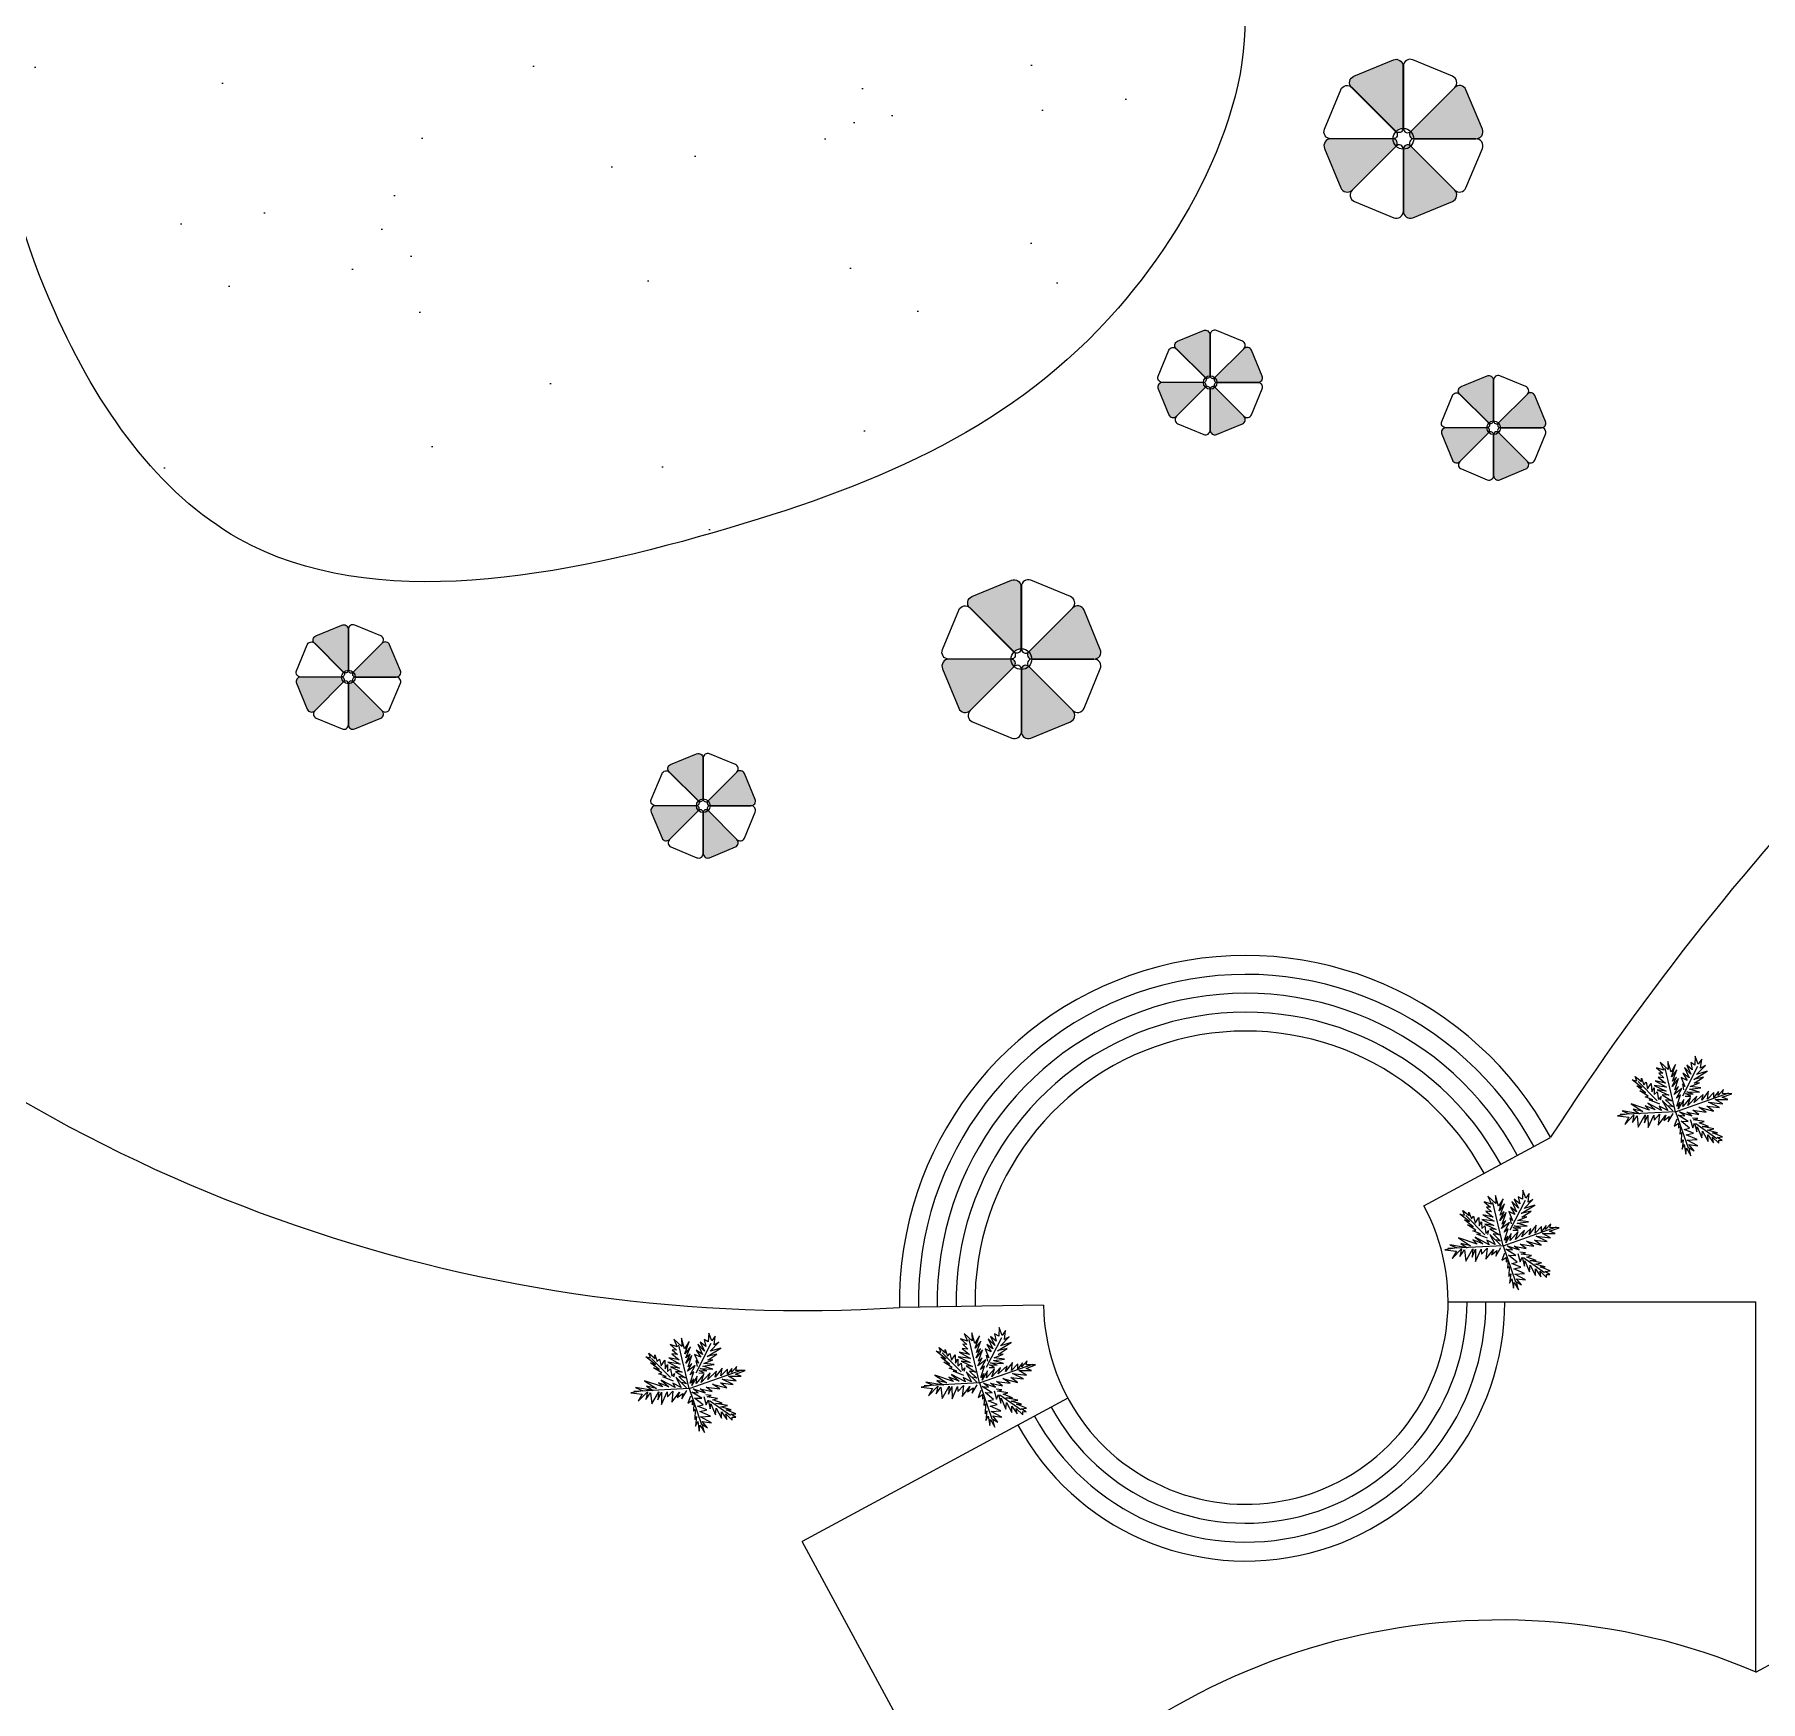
# Model space of a CAD drawing. Header units: millimetres. Extents: x 185 to 501, y 88 to 528.
# Drawn here: x 330.45 to 357.85, y 164.46 to 190.93 of the extents above; entities that cross this region are included whole.
import ezdxf

# ---------------------------------------------------------------- set-up
doc = ezdxf.new("R2010")
doc.units = ezdxf.units.MM
for name, color, linetype in [('arboles', 84, 'Continuous'), ('pavimento', 252, 'Continuous'), ('SITE_FURNISHINGS', 230, 'Continuous')]:
    doc.layers.add(name, color=color, linetype=linetype)
doc.layers.add('Paredes', color=141, linetype='Continuous', lineweight=9)

msp = doc.modelspace()

# ---------------------------------------------------------------- hatches: boundary and pattern name
for color, points in [(256, [(352.175, 190.424, 0.534511), (352.023, 190.526), (351.397, 190.266, 0.475071), (351.348, 190.103, -0.059116), (351.368, 190.087), (352.066, 189.389, -0.187719), (352.175, 189.437, 0.000562), (352.175, 189.437)]), (230, [(349.109, 186.161, 0.534511), (349.009, 186.228), (348.597, 186.057, 0.475071), (348.565, 185.949, -0.059116), (348.578, 185.939), (349.038, 185.48, -0.187719), (349.109, 185.511, 0.000562), (349.109, 185.511)]), (256, [(353.61, 185.441, 0.534511), (353.51, 185.508), (353.098, 185.337, 0.475071), (353.066, 185.23, -0.059116), (353.079, 185.22), (353.539, 184.76, -0.187719), (353.61, 184.792, 0.000562), (353.61, 184.792)]), (256, [(346.11, 182.162, 0.534511), (345.958, 182.264), (345.331, 182.004, 0.475071), (345.282, 181.841, -0.059116), (345.303, 181.825), (346.001, 181.127, -0.187719), (346.11, 181.175, 0.000562), (346.11, 181.175)]), (256, [(335.427, 181.485, 0.534511), (335.327, 181.552), (334.914, 181.381, 0.475071), (334.882, 181.274, -0.059116), (334.896, 181.263), (335.355, 180.804, -0.187719), (335.427, 180.835, 0.000562), (335.427, 180.836)]), (5, [(341.06, 179.441, 0.534511), (340.96, 179.508), (340.547, 179.337, 0.475071), (340.515, 179.23, -0.059116), (340.529, 179.219), (340.988, 178.76, -0.187719), (341.06, 178.792, 0.000562), (341.06, 178.792)])]:
    msp.add_hatch(color=color).paths.add_polyline_path(points)
h = msp.add_hatch(color=256)
edge = h.paths.add_edge_path()
edge.add_arc((352.347, 189.34), 0.0682, 135, 270)
edge.add_line((352.347, 189.272), (353.334, 189.272))
edge.add_arc((353.334, 189.382), 0.11, 270, 382.5)
edge.add_line((353.436, 189.424), (353.176, 190.051))
edge.add_arc((353.075, 190.009), 0.11, 22.5, 135)
edge.add_line((352.997, 190.087), (352.299, 189.389))
edge = h.paths.add_edge_path()
edge.add_arc((352.251, 189.108), 0.0682, 45, 180)
edge.add_line((352.182, 189.108), (352.182, 188.121))
edge.add_arc((352.292, 188.121), 0.11, 180, 292.5)
edge.add_line((352.334, 188.019), (352.961, 188.279))
edge.add_arc((352.919, 188.38), 0.11, 292.5, 405)
edge.add_line((352.997, 188.458), (352.299, 189.156))
edge = h.paths.add_edge_path()
edge.add_arc((351.29, 188.536), 0.11, 202.5, 315)
edge.add_line((351.368, 188.458), (352.066, 189.156))
edge.add_arc((352.018, 189.204), 0.0682, 315, 450)
edge.add_line((352.018, 189.272), (351.031, 189.272))
edge.add_arc((351.031, 189.162), 0.11, 90, 202.5)
edge.add_line((350.929, 189.12), (351.189, 188.494))
h = msp.add_hatch(color=230)
edge = h.paths.add_edge_path()
edge.add_arc((349.222, 185.448), 0.0448, 135, 270)
edge.add_line((349.222, 185.403), (349.872, 185.403))
edge.add_arc((349.872, 185.475), 0.0723, 270, 382.5)
edge.add_line((349.939, 185.503), (349.768, 185.915))
edge.add_arc((349.701, 185.888), 0.0723, 22.5, 135)
edge.add_line((349.65, 185.939), (349.191, 185.48))
edge = h.paths.add_edge_path()
edge.add_arc((349.159, 185.295), 0.0448, 45, 180)
edge.add_line((349.114, 185.295), (349.114, 184.645))
edge.add_arc((349.186, 184.645), 0.0723, 180, 292.5)
edge.add_line((349.214, 184.579), (349.626, 184.749))
edge.add_arc((349.599, 184.816), 0.0723, 292.5, 405)
edge.add_line((349.65, 184.867), (349.191, 185.327))
edge = h.paths.add_edge_path()
edge.add_arc((348.527, 184.918), 0.0723, 202.5, 315)
edge.add_line((348.578, 184.867), (349.038, 185.327))
edge.add_arc((349.006, 185.358), 0.0448, 315, 450)
edge.add_line((349.006, 185.403), (348.356, 185.403))
edge.add_arc((348.356, 185.331), 0.0723, 90, 202.5)
edge.add_line((348.29, 185.303), (348.46, 184.891))
h = msp.add_hatch(color=256)
edge = h.paths.add_edge_path()
edge.add_arc((353.723, 184.729), 0.0448, 135, 270)
edge.add_line((353.723, 184.684), (354.373, 184.684))
edge.add_arc((354.373, 184.756), 0.0723, 270, 382.5)
edge.add_line((354.44, 184.784), (354.269, 185.196))
edge.add_arc((354.202, 185.168), 0.0723, 22.5, 135)
edge.add_line((354.151, 185.22), (353.692, 184.76))
edge = h.paths.add_edge_path()
edge.add_arc((353.66, 184.576), 0.0448, 45, 180)
edge.add_line((353.615, 184.576), (353.615, 183.926))
edge.add_arc((353.687, 183.926), 0.0723, 180, 292.5)
edge.add_line((353.715, 183.859), (354.127, 184.03))
edge.add_arc((354.1, 184.097), 0.0723, 292.5, 405)
edge.add_line((354.151, 184.148), (353.692, 184.607))
edge = h.paths.add_edge_path()
edge.add_arc((353.028, 184.199), 0.0723, 202.5, 315)
edge.add_line((353.079, 184.148), (353.539, 184.607))
edge.add_arc((353.507, 184.639), 0.0448, 315, 450)
edge.add_line((353.507, 184.684), (352.857, 184.684))
edge.add_arc((352.857, 184.611), 0.0723, 90, 202.5)
edge.add_line((352.791, 184.584), (352.961, 184.171))
h = msp.add_hatch(color=256)
edge = h.paths.add_edge_path()
edge.add_arc((346.282, 181.079), 0.0682, 135, 270)
edge.add_line((346.282, 181.011), (347.269, 181.011))
edge.add_arc((347.269, 181.121), 0.11, 270, 382.5)
edge.add_line((347.37, 181.163), (347.111, 181.789))
edge.add_arc((347.009, 181.747), 0.11, 22.5, 135)
edge.add_line((346.932, 181.825), (346.233, 181.127))
edge = h.paths.add_edge_path()
edge.add_arc((346.185, 180.846), 0.0682, 45, 180)
edge.add_line((346.117, 180.846), (346.117, 179.859))
edge.add_arc((346.227, 179.859), 0.11, 180, 292.5)
edge.add_line((346.269, 179.757), (346.896, 180.017))
edge.add_arc((346.854, 180.119), 0.11, 292.5, 405)
edge.add_line((346.932, 180.196), (346.233, 180.894))
edge = h.paths.add_edge_path()
edge.add_arc((345.225, 180.274), 0.11, 202.5, 315)
edge.add_line((345.303, 180.196), (346.001, 180.894))
edge.add_arc((345.953, 180.943), 0.0682, 315, 450)
edge.add_line((345.953, 181.011), (344.965, 181.011))
edge.add_arc((344.965, 180.901), 0.11, 90, 202.5)
edge.add_line((344.864, 180.859), (345.123, 180.232))
h = msp.add_hatch(color=256)
edge = h.paths.add_edge_path()
edge.add_arc((335.54, 180.772), 0.0448, 135, 270)
edge.add_line((335.54, 180.727), (336.189, 180.727))
edge.add_arc((336.189, 180.8), 0.0723, 270, 382.5)
edge.add_line((336.256, 180.827), (336.085, 181.24))
edge.add_arc((336.018, 181.212), 0.0723, 22.5, 135)
edge.add_line((335.967, 181.263), (335.508, 180.804))
edge = h.paths.add_edge_path()
edge.add_arc((335.476, 180.619), 0.0448, 45, 180)
edge.add_line((335.431, 180.619), (335.431, 179.97))
edge.add_arc((335.504, 179.97), 0.0723, 180, 292.5)
edge.add_line((335.531, 179.903), (335.944, 180.074))
edge.add_arc((335.916, 180.14), 0.0723, 292.5, 405)
edge.add_line((335.967, 180.192), (335.508, 180.651))
edge = h.paths.add_edge_path()
edge.add_arc((334.845, 180.243), 0.0723, 202.5, 315)
edge.add_line((334.896, 180.192), (335.355, 180.651))
edge.add_arc((335.323, 180.683), 0.0448, 315, 450)
edge.add_line((335.323, 180.727), (334.674, 180.727))
edge.add_arc((334.674, 180.655), 0.0723, 90, 202.5)
edge.add_line((334.607, 180.627), (334.778, 180.215))
h = msp.add_hatch(color=5)
edge = h.paths.add_edge_path()
edge.add_arc((341.173, 178.729), 0.0448, 135, 270)
edge.add_line((341.173, 178.684), (341.822, 178.684))
edge.add_arc((341.822, 178.756), 0.0723, 270, 382.5)
edge.add_line((341.889, 178.784), (341.718, 179.196))
edge.add_arc((341.651, 179.168), 0.0723, 22.5, 135)
edge.add_line((341.6, 179.219), (341.141, 178.76))
edge = h.paths.add_edge_path()
edge.add_arc((341.109, 178.575), 0.0448, 45, 180)
edge.add_line((341.064, 178.575), (341.064, 177.926))
edge.add_arc((341.137, 177.926), 0.0723, 180, 292.5)
edge.add_line((341.164, 177.859), (341.577, 178.03))
edge.add_arc((341.549, 178.097), 0.0723, 292.5, 405)
edge.add_line((341.6, 178.148), (341.141, 178.607))
edge = h.paths.add_edge_path()
edge.add_arc((340.477, 178.199), 0.0723, 202.5, 315)
edge.add_line((340.529, 178.148), (340.988, 178.607))
edge.add_arc((340.956, 178.639), 0.0448, 315, 450)
edge.add_line((340.956, 178.684), (340.307, 178.684))
edge.add_arc((340.307, 178.611), 0.0723, 90, 202.5)
edge.add_line((340.24, 178.584), (340.411, 178.171))
at = {"layer": 'Paredes'}
h = msp.add_hatch(dxfattribs=at)
h.set_pattern_fill('AR-SAND', color=256, scale=0.1, style=0)
h.set_pattern_definition([(37.5, (-2162.957, 17.1855), (-0.160003, 4.8941324), [0, -3.8608, 0, -4.318, 0, -4.1275]), (7.5, (-2162.957, 17.1855), (4.495233, 7.168251), [0, -2.0828, 0, -3.4798, 0, -1.3335]), (327.5, (-2166.081, 17.1855), (7.909924, 0.014372), [0, -1.27, 0, -4.572, 0, -5.969]), (317.5, (-2166.081, 17.1855), (7.635565, 2.229293), [0, -0.635, 0, -2.9972, 0, -3.429])])
edge = h.paths.add_edge_path()
edge.add_spline(control_points=[(329.163, 209.759), (329.769, 209.758), (331.679, 209.374), (333.188, 205.317), (334.541, 200.963), (333.991, 195.497), (329.105, 192.643), (330.18, 186.77), (334.028, 181.379), (341.571, 182.837), (347.715, 185.41), (350.943, 192.267), (345.013, 196.362), (341.002, 201.852), (340.823, 209.281), (344.738, 211.852), (349.254, 210.173), (352.059, 203.967), (357.894, 206.923), (359.013, 211.66), (358.772, 215.872), (357.263, 219.898), (353.753, 220.348), (352.079, 225.331), (353.828, 231.651), (358.644, 231.789), (361.226, 231.902), (363.18, 233.645), (366.499, 235.216), (366.131, 239.585), (363.726, 244.777), (361.783, 252.598), (355.323, 252.096), (350.842, 251.157), (351.678, 246.816), (352.206, 242.343), (349.289, 237.742), (345.789, 237.071), (344.999, 237.127)], knot_values=[126.800992, 126.800992, 126.800992, 126.800992, 128.552041, 132.302534, 138.232433, 143.028847, 147.14407, 153.309299, 157.961529, 165.761725, 172.843208, 178.590264, 183.713167, 191.652281, 199.550118, 202.153336, 203.993395, 213.278166, 216.611939, 220.52306, 227.040192, 229.640637, 232.242468, 236.304441, 243.607556, 247.723547, 249.600713, 251.118572, 255.427198, 259.388599, 262.330603, 273.582082, 276.727203, 281.527369, 283.853486, 288.505719, 295.449959, 297.74183, 297.74183, 297.74183, 297.74183], degree=3, periodic=0)
edge.add_line((344.999, 237.127), (343.657, 237.512))
edge.add_spline(control_points=[(343.657, 237.512), (343.591, 237.551), (342.465, 238.286), (341.526, 242.294), (343.136, 246.067), (341.978, 251.035), (337.528, 250.743), (334.813, 248.747), (331.956, 245.751), (327.658, 248.749), (327.085, 252.781), (324.994, 256.53), (321.298, 257.351), (317.727, 255.69), (314.381, 252.642), (313.89, 246.209), (319.216, 245.896), (323.552, 245.976), (327.203, 241.87), (328.145, 236.119), (324.858, 232.176), (320.085, 231.24), (317.483, 235.427), (312.581, 235.845), (308.455, 231.987), (311.862, 228.592), (312.568, 224.628), (312.107, 220.627), (308.67, 217.752), (310.827, 212.931), (312.025, 208.248), (314.954, 207.066), (315.627, 206.878)], knot_values=[2.907855, 2.907855, 2.907855, 2.907855, 3.150612, 7.195867, 12.953348, 16.263104, 19.888382, 23.642714, 27.036791, 30.428875, 36.324389, 39.357134, 42.52297, 46.572713, 50.687936, 56.155626, 60.647938, 63.940117, 69.206529, 75.27202, 79.883863, 83.277941, 88.074352, 92.521984, 96.637211, 101.065548, 104.030498, 108.826912, 112.507027, 115.471977, 123.273315, 125.37104, 125.37104, 125.37104, 125.37104], degree=3, periodic=0)
edge.add_spline(control_points=[(315.627, 206.878), (315.799, 206.792), (316.265, 206.559), (316.994, 206.463), (317.798, 206.497), (318.574, 206.523), (319.583, 206.096), (320.582, 205.804), (321.63, 205.921), (322.302, 206.143), (322.76, 206.317), (322.932, 206.382)], knot_values=[0, 0, 0, 0, 0.574846, 1.559232, 2.150533, 3.003289, 3.84311, 5.407574, 6.052016, 6.972857, 7.523573, 7.523573, 7.523573, 7.523573], degree=3, periodic=0)
edge.add_spline(control_points=[(322.932, 206.382), (322.933, 206.383), (324.004, 207.066), (325.387, 208.484), (327.149, 209.374), (327.787, 209.559)], knot_values=[299.106215, 299.106215, 299.106215, 299.106215, 299.110488, 302.953821, 304.929743, 304.929743, 304.929743, 304.929743], degree=3, periodic=0)
edge.add_line((327.787, 209.559), (329.163, 209.759))
h.paths.add_polyline_path([(328.219, 216.885), (326.843, 216.69, -1.682486), (330.764, 223.697), (331.32, 222.412, -0.402923)], flags=16)
h.paths.add_polyline_path([(336.161, 223.833), (335.751, 225.161, -0.49838), (342.828, 233.073), (344.194, 232.813, -1.570148)], flags=16)

# ---------------------------------------------------------------- linework, layer by layer
at = {"layer": 'arboles', "linetype": 'Continuous'}
for p, q in [((356.211, 174.001), (355.91, 174.306)), ((356.504, 173.826), (356.339, 174.515)), ((356.617, 174.078), (356.857, 174.549)), ((356.504, 173.826), (357.349, 174.126)), ((356.504, 173.826), (355.625, 173.782)), ((356.504, 173.826), (356.703, 173.255)), ((356.826, 173.637), (357.16, 173.403)), ((353.767, 171.698), (353.601, 172.387)), ((353.879, 171.95), (354.119, 172.42)), ((353.473, 171.873), (353.172, 172.178)), ((353.767, 171.698), (354.611, 171.997)), ((353.767, 171.698), (352.887, 171.653)), ((353.767, 171.698), (353.965, 171.127)), ((354.089, 171.509), (354.423, 171.275)), ((345.451, 169.519), (345.286, 170.208)), ((345.564, 169.771), (345.804, 170.241)), ((340.84, 169.43), (340.675, 170.12)), ((340.953, 169.682), (341.193, 170.153)), ((345.158, 169.694), (344.857, 169.999)), ((340.547, 169.605), (340.246, 169.91)), ((340.84, 169.43), (341.685, 169.73)), ((345.451, 169.519), (346.296, 169.818)), ((340.84, 169.43), (339.961, 169.386)), ((340.84, 169.43), (341.039, 168.859)), ((345.451, 169.519), (344.572, 169.474)), ((345.451, 169.519), (345.65, 168.948)), ((341.162, 169.241), (341.496, 169.007)), ((345.773, 169.33), (346.107, 169.096))]:
    msp.add_line(p, q, dxfattribs=at)
at = {"layer": 'arboles', "linetype": 'Continuous', "flags": 128}
for points in [[(356.526, 173.707), (356.482, 173.595), (356.551, 173.642), (356.551, 173.568), (356.582, 173.599), (356.574, 173.468), (356.6, 173.494), (356.594, 173.338), (356.623, 173.382), (356.607, 173.23), (356.642, 173.303), (356.667, 173.152), (356.68, 173.245), (356.748, 173.127), (356.719, 173.253), (356.797, 173.203), (356.714, 173.303), (356.86, 173.284), (356.688, 173.376), (356.845, 173.386), (356.673, 173.46), (356.787, 173.487), (356.64, 173.545), (356.727, 173.566), (356.592, 173.674), (356.706, 173.672), (356.547, 173.771), (356.65, 173.761), (356.567, 173.823), (356.76, 173.761), (356.681, 173.821), (356.872, 173.782), (356.776, 173.85), (356.992, 173.821), (356.876, 173.897), (357.106, 173.836), (357.003, 173.915), (357.202, 173.891), (357.027, 173.977), (357.253, 173.95), (357.131, 174.022), (357.332, 174.022), (357.243, 174.057), (357.396, 174.112), (357.247, 174.115), (357.263, 174.176), (357.179, 174.082), (357.185, 174.147), (357.112, 174.053), (357.114, 174.132), (357.011, 174.026), (357.029, 174.153), (356.919, 174.007), (356.942, 174.101), (356.8, 173.971), (356.84, 174.074), (356.698, 173.924), (356.741, 174.053), (356.617, 173.908), (356.633, 174.022), (356.548, 173.873), (356.578, 173.979), (356.524, 173.914), (356.582, 174.092), (356.519, 174.042), (356.603, 174.194), (356.48, 174.101), (356.549, 174.227), (356.491, 174.171), (356.551, 174.353), (356.451, 174.227), (356.52, 174.372), (356.455, 174.312), (356.525, 174.49), (356.438, 174.378), (356.503, 174.573), (356.432, 174.455), (356.382, 174.625), (356.387, 174.497), (356.262, 174.612), (356.316, 174.488), (356.204, 174.525), (356.304, 174.438), (356.238, 174.44), (356.318, 174.365), (356.229, 174.377), (356.345, 174.281), (356.182, 174.316), (356.362, 174.214), (356.165, 174.244), (356.354, 174.151), (356.211, 174.171), (356.395, 174.086), (356.292, 174.096), (356.447, 173.999), (356.344, 174.016), (356.464, 173.902), (356.397, 173.921)], [(356.658, 174.074), (356.744, 174.072), (356.663, 174.115), (356.786, 174.107), (356.681, 174.144), (356.884, 174.136), (356.725, 174.182), (356.905, 174.207), (356.737, 174.225), (356.882, 174.283), (356.801, 174.279), (356.947, 174.375), (356.793, 174.337), (357.008, 174.47), (356.837, 174.418), (356.977, 174.561), (356.901, 174.519), (356.919, 174.658), (356.865, 174.581), (356.816, 174.706), (356.809, 174.567), (356.745, 174.605), (356.768, 174.493), (356.681, 174.563), (356.747, 174.422), (356.644, 174.53), (356.718, 174.366), (356.619, 174.436), (356.689, 174.323), (356.592, 174.368), (356.652, 174.227), (356.613, 174.269), (356.631, 174.175)], [(356.256, 173.945), (356.086, 174.012), (356.143, 174.016), (356.023, 174.063), (356.07, 174.073), (355.937, 174.156), (356.029, 174.128), (355.889, 174.235), (355.97, 174.21), (355.817, 174.331), (355.889, 174.314), (355.863, 174.387), (355.964, 174.304), (355.962, 174.36), (355.999, 174.254), (356.035, 174.295), (356.059, 174.187), (356.118, 174.275), (356.125, 174.142), (356.163, 174.207), (356.163, 174.099), (356.211, 174.14), (356.231, 174.022), (356.273, 174.067), (356.257, 174.007)], [(356.463, 173.84), (356.292, 174.005), (356.379, 173.844), (356.244, 173.914), (356.283, 173.843), (356.062, 173.962), (356.182, 173.854), (356.02, 173.918), (356.09, 173.852), (355.797, 173.951), (355.985, 173.827), (355.829, 173.864), (355.934, 173.794), (355.655, 173.841), (355.77, 173.792), (355.581, 173.761), (355.761, 173.74), (355.697, 173.624), (355.842, 173.775), (355.819, 173.655), (355.892, 173.76), (355.912, 173.582), (356.024, 173.775), (356.01, 173.647), (356.066, 173.771), (356.068, 173.576), (356.157, 173.773), (356.162, 173.693), (356.248, 173.785), (356.228, 173.611), (356.35, 173.769), (356.316, 173.684), (356.404, 173.748), (356.387, 173.664), (356.466, 173.798)], [(356.738, 173.703), (356.776, 173.57), (356.806, 173.645), (356.841, 173.504), (356.849, 173.585), (356.922, 173.41), (356.932, 173.516), (357.02, 173.355), (357.019, 173.458), (357.105, 173.334), (357.09, 173.423), (357.191, 173.324), (357.191, 173.372), (357.245, 173.369), (357.166, 173.417), (357.249, 173.428), (357.092, 173.49), (357.171, 173.49), (357.007, 173.535), (357.113, 173.556), (356.926, 173.591), (357.029, 173.593), (356.881, 173.647), (356.957, 173.67), (356.789, 173.695), (356.857, 173.716), (356.771, 173.726)], [(353.789, 171.579), (353.745, 171.467), (353.813, 171.514), (353.813, 171.44), (353.844, 171.471), (353.836, 171.34), (353.863, 171.366), (353.856, 171.21), (353.886, 171.254), (353.869, 171.102), (353.905, 171.174), (353.929, 171.024), (353.942, 171.117), (354.01, 170.999), (353.981, 171.125), (354.06, 171.075), (353.977, 171.175), (354.122, 171.156), (353.95, 171.247), (354.107, 171.257), (353.936, 171.332), (354.049, 171.359), (353.902, 171.417), (353.989, 171.438), (353.854, 171.546), (353.969, 171.544), (353.809, 171.643), (353.913, 171.633), (353.829, 171.695), (354.023, 171.633), (353.943, 171.693), (354.134, 171.654), (354.039, 171.722), (354.254, 171.693), (354.139, 171.769), (354.368, 171.708), (354.265, 171.786), (354.464, 171.763), (354.289, 171.849), (354.516, 171.822), (354.393, 171.894), (354.594, 171.894), (354.505, 171.929), (354.658, 171.984), (354.509, 171.987), (354.526, 172.048), (354.441, 171.954), (354.447, 172.019), (354.375, 171.925), (354.377, 172.003), (354.273, 171.898), (354.292, 172.025), (354.182, 171.879), (354.204, 171.973), (354.062, 171.842), (354.103, 171.946), (353.96, 171.796), (354.004, 171.925), (353.88, 171.78), (353.895, 171.893), (353.811, 171.745), (353.84, 171.851), (353.786, 171.786), (353.844, 171.964), (353.782, 171.914), (353.865, 172.066), (353.742, 171.973), (353.811, 172.099), (353.753, 172.043), (353.813, 172.225), (353.713, 172.099), (353.782, 172.244), (353.718, 172.184), (353.788, 172.362), (353.701, 172.25), (353.765, 172.445), (353.695, 172.326), (353.645, 172.497), (353.649, 172.368), (353.525, 172.484), (353.579, 172.36), (353.467, 172.397), (353.566, 172.31), (353.5, 172.312), (353.581, 172.237), (353.492, 172.248), (353.607, 172.153), (353.444, 172.188), (353.624, 172.086), (353.428, 172.116), (353.616, 172.022), (353.473, 172.043), (353.658, 171.958), (353.554, 171.968), (353.709, 171.871), (353.606, 171.888), (353.726, 171.773), (353.659, 171.792)], [(353.921, 171.946), (354.006, 171.943), (353.925, 171.987), (354.049, 171.979), (353.944, 172.016), (354.146, 172.008), (353.987, 172.054), (354.167, 172.079), (353.999, 172.097), (354.144, 172.155), (354.063, 172.15), (354.209, 172.246), (354.055, 172.209), (354.27, 172.342), (354.099, 172.29), (354.239, 172.433), (354.163, 172.391), (354.182, 172.53), (354.127, 172.453), (354.078, 172.578), (354.072, 172.439), (354.007, 172.476), (354.03, 172.364), (353.943, 172.435), (354.01, 172.294), (353.906, 172.401), (353.981, 172.238), (353.881, 172.308), (353.952, 172.194), (353.855, 172.24), (353.914, 172.099), (353.875, 172.141), (353.894, 172.047)], [(353.518, 171.817), (353.348, 171.884), (353.405, 171.888), (353.285, 171.935), (353.332, 171.945), (353.199, 172.028), (353.291, 171.999), (353.151, 172.107), (353.233, 172.082), (353.079, 172.202), (353.151, 172.186), (353.125, 172.259), (353.226, 172.176), (353.224, 172.231), (353.262, 172.126), (353.297, 172.167), (353.322, 172.059), (353.38, 172.146), (353.388, 172.014), (353.425, 172.078), (353.426, 171.97), (353.473, 172.012), (353.493, 171.894), (353.535, 171.939), (353.519, 171.879)], [(353.726, 171.711), (353.554, 171.877), (353.641, 171.716), (353.506, 171.786), (353.545, 171.715), (353.324, 171.833), (353.444, 171.726), (353.283, 171.79), (353.353, 171.724), (353.059, 171.823), (353.247, 171.699), (353.092, 171.736), (353.196, 171.666), (352.918, 171.713), (353.032, 171.663), (352.843, 171.632), (353.024, 171.612), (352.959, 171.496), (353.105, 171.647), (353.081, 171.527), (353.154, 171.632), (353.175, 171.454), (353.287, 171.647), (353.272, 171.519), (353.328, 171.643), (353.33, 171.448), (353.42, 171.645), (353.424, 171.564), (353.511, 171.657), (353.49, 171.483), (353.612, 171.641), (353.579, 171.556), (353.666, 171.62), (353.649, 171.535), (353.728, 171.67)], [(354, 171.575), (354.039, 171.442), (354.068, 171.517), (354.104, 171.376), (354.111, 171.457), (354.184, 171.282), (354.195, 171.388), (354.282, 171.227), (354.282, 171.33), (354.367, 171.206), (354.352, 171.295), (354.454, 171.195), (354.453, 171.243), (354.508, 171.241), (354.428, 171.289), (354.511, 171.3), (354.354, 171.361), (354.433, 171.362), (354.269, 171.407), (354.375, 171.427), (354.188, 171.463), (354.292, 171.465), (354.143, 171.519), (354.219, 171.541), (354.052, 171.566), (354.12, 171.588), (354.033, 171.598)], [(340.862, 169.311), (340.818, 169.199), (340.887, 169.247), (340.887, 169.173), (340.918, 169.203), (340.91, 169.073), (340.936, 169.098), (340.93, 168.942), (340.959, 168.986), (340.943, 168.835), (340.978, 168.907), (341.003, 168.756), (341.015, 168.849), (341.084, 168.731), (341.055, 168.858), (341.133, 168.808), (341.05, 168.907), (341.196, 168.888), (341.024, 168.98), (341.181, 168.99), (341.009, 169.065), (341.123, 169.092), (340.976, 169.149), (341.063, 169.17), (340.928, 169.278), (341.042, 169.276), (340.882, 169.375), (340.986, 169.365), (340.903, 169.427), (341.096, 169.365), (341.017, 169.425), (341.207, 169.386), (341.112, 169.455), (341.328, 169.425), (341.212, 169.502), (341.442, 169.44), (341.339, 169.519), (341.538, 169.496), (341.363, 169.581), (341.589, 169.554), (341.467, 169.626), (341.668, 169.626), (341.579, 169.661), (341.732, 169.716), (341.583, 169.72), (341.599, 169.78), (341.515, 169.687), (341.521, 169.751), (341.448, 169.658), (341.45, 169.736), (341.347, 169.631), (341.365, 169.757), (341.255, 169.611), (341.278, 169.705), (341.136, 169.575), (341.176, 169.678), (341.034, 169.529), (341.077, 169.658), (340.953, 169.512), (340.969, 169.626), (340.884, 169.477), (340.914, 169.583), (340.86, 169.518), (340.918, 169.696), (340.855, 169.647), (340.939, 169.798), (340.816, 169.705), (340.885, 169.831), (340.827, 169.775), (340.886, 169.957), (340.787, 169.832), (340.856, 169.977), (340.791, 169.916), (340.861, 170.094), (340.774, 169.982), (340.839, 170.177), (340.768, 170.059), (340.718, 170.229), (340.723, 170.101), (340.598, 170.217), (340.652, 170.093), (340.54, 170.129), (340.64, 170.042), (340.574, 170.044), (340.654, 169.97), (340.565, 169.981), (340.681, 169.885), (340.518, 169.921), (340.698, 169.819), (340.501, 169.848), (340.69, 169.755), (340.547, 169.775), (340.731, 169.691), (340.627, 169.7), (340.783, 169.603), (340.68, 169.62), (340.8, 169.506), (340.733, 169.525)], [(340.994, 169.678), (341.08, 169.676), (340.999, 169.72), (341.122, 169.712), (341.017, 169.748), (341.22, 169.74), (341.061, 169.786), (341.241, 169.811), (341.073, 169.829), (341.218, 169.887), (341.137, 169.883), (341.283, 169.979), (341.129, 169.941), (341.344, 170.074), (341.173, 170.022), (341.313, 170.166), (341.237, 170.124), (341.255, 170.262), (341.201, 170.186), (341.152, 170.31), (341.145, 170.172), (341.081, 170.209), (341.104, 170.097), (341.017, 170.167), (341.083, 170.026), (340.98, 170.134), (341.054, 169.97), (340.955, 170.041), (341.025, 169.927), (340.928, 169.972), (340.988, 169.832), (340.949, 169.873), (340.967, 169.78)], [(345.473, 169.4), (345.429, 169.288), (345.498, 169.335), (345.498, 169.261), (345.529, 169.292), (345.52, 169.161), (345.547, 169.187), (345.541, 169.031), (345.57, 169.075), (345.554, 168.923), (345.589, 168.995), (345.614, 168.845), (345.626, 168.938), (345.695, 168.82), (345.666, 168.946), (345.744, 168.896), (345.661, 168.996), (345.807, 168.977), (345.635, 169.068), (345.792, 169.078), (345.62, 169.153), (345.734, 169.18), (345.587, 169.238), (345.674, 169.259), (345.539, 169.367), (345.653, 169.365), (345.493, 169.464), (345.597, 169.454), (345.514, 169.516), (345.707, 169.454), (345.628, 169.514), (345.818, 169.475), (345.723, 169.543), (345.939, 169.514), (345.823, 169.59), (346.053, 169.529), (345.95, 169.607), (346.149, 169.584), (345.974, 169.67), (346.2, 169.643), (346.078, 169.715), (346.279, 169.715), (346.19, 169.75), (346.343, 169.805), (346.194, 169.808), (346.21, 169.869), (346.126, 169.775), (346.132, 169.84), (346.059, 169.746), (346.061, 169.824), (345.958, 169.719), (345.976, 169.846), (345.866, 169.7), (345.889, 169.794), (345.747, 169.663), (345.787, 169.767), (345.645, 169.617), (345.688, 169.746), (345.564, 169.601), (345.58, 169.714), (345.495, 169.566), (345.525, 169.672), (345.471, 169.607), (345.529, 169.785), (345.466, 169.735), (345.55, 169.887), (345.427, 169.794), (345.496, 169.92), (345.438, 169.864), (345.497, 170.046), (345.398, 169.92), (345.467, 170.065), (345.402, 170.005), (345.472, 170.183), (345.385, 170.071), (345.45, 170.266), (345.379, 170.147), (345.329, 170.318), (345.334, 170.189), (345.209, 170.305), (345.263, 170.181), (345.151, 170.218), (345.251, 170.131), (345.185, 170.133), (345.265, 170.058), (345.176, 170.069), (345.292, 169.974), (345.129, 170.009), (345.309, 169.907), (345.112, 169.937), (345.301, 169.843), (345.158, 169.864), (345.342, 169.779), (345.238, 169.789), (345.394, 169.692), (345.291, 169.709), (345.411, 169.594), (345.344, 169.613)], [(345.605, 169.767), (345.691, 169.764), (345.61, 169.808), (345.733, 169.8), (345.628, 169.837), (345.831, 169.829), (345.672, 169.875), (345.851, 169.9), (345.684, 169.918), (345.829, 169.976), (345.748, 169.971), (345.893, 170.067), (345.74, 170.03), (345.955, 170.163), (345.784, 170.111), (345.924, 170.254), (345.848, 170.212), (345.866, 170.351), (345.812, 170.274), (345.763, 170.399), (345.756, 170.26), (345.692, 170.297), (345.715, 170.185), (345.628, 170.256), (345.694, 170.115), (345.591, 170.222), (345.665, 170.059), (345.566, 170.129), (345.636, 170.015), (345.539, 170.061), (345.599, 169.92), (345.56, 169.962), (345.578, 169.868)], [(340.592, 169.549), (340.422, 169.616), (340.479, 169.62), (340.358, 169.667), (340.406, 169.678), (340.273, 169.761), (340.365, 169.732), (340.225, 169.839), (340.306, 169.815), (340.153, 169.935), (340.225, 169.918), (340.199, 169.991), (340.3, 169.908), (340.298, 169.964), (340.335, 169.858), (340.371, 169.899), (340.395, 169.792), (340.454, 169.879), (340.461, 169.746), (340.499, 169.811), (340.499, 169.703), (340.547, 169.744), (340.567, 169.626), (340.609, 169.672), (340.592, 169.611)], [(345.203, 169.638), (345.033, 169.705), (345.09, 169.709), (344.969, 169.756), (345.016, 169.766), (344.884, 169.849), (344.976, 169.82), (344.836, 169.928), (344.917, 169.903), (344.764, 170.023), (344.836, 170.007), (344.81, 170.08), (344.911, 169.997), (344.909, 170.052), (344.946, 169.947), (344.982, 169.988), (345.006, 169.88), (345.064, 169.967), (345.072, 169.835), (345.11, 169.899), (345.11, 169.791), (345.158, 169.833), (345.178, 169.715), (345.22, 169.76), (345.203, 169.7)], [(345.41, 169.532), (345.239, 169.698), (345.326, 169.537), (345.191, 169.607), (345.23, 169.536), (345.008, 169.654), (345.129, 169.547), (344.967, 169.611), (345.037, 169.545), (344.743, 169.644), (344.932, 169.52), (344.776, 169.557), (344.88, 169.487), (344.602, 169.534), (344.717, 169.484), (344.527, 169.453), (344.708, 169.433), (344.644, 169.317), (344.789, 169.468), (344.766, 169.348), (344.838, 169.453), (344.859, 169.275), (344.971, 169.468), (344.957, 169.34), (345.012, 169.464), (345.015, 169.269), (345.104, 169.466), (345.108, 169.385), (345.195, 169.478), (345.175, 169.304), (345.297, 169.462), (345.263, 169.377), (345.35, 169.441), (345.334, 169.356), (345.413, 169.491)], [(340.799, 169.444), (340.628, 169.609), (340.715, 169.448), (340.58, 169.518), (340.619, 169.448), (340.398, 169.566), (340.518, 169.459), (340.356, 169.522), (340.426, 169.456), (340.133, 169.555), (340.321, 169.431), (340.165, 169.468), (340.269, 169.398), (339.991, 169.446), (340.106, 169.396), (339.917, 169.365), (340.097, 169.344), (340.033, 169.228), (340.178, 169.379), (340.155, 169.259), (340.228, 169.365), (340.248, 169.187), (340.36, 169.379), (340.346, 169.251), (340.402, 169.375), (340.404, 169.18), (340.493, 169.377), (340.498, 169.297), (340.584, 169.39), (340.564, 169.216), (340.686, 169.374), (340.652, 169.289), (340.74, 169.352), (340.723, 169.268), (340.802, 169.402)], [(345.684, 169.396), (345.723, 169.263), (345.753, 169.338), (345.788, 169.197), (345.796, 169.278), (345.869, 169.103), (345.879, 169.209), (345.967, 169.048), (345.966, 169.151), (346.051, 169.027), (346.036, 169.116), (346.138, 169.016), (346.138, 169.064), (346.192, 169.062), (346.113, 169.11), (346.196, 169.121), (346.038, 169.182), (346.117, 169.183), (345.953, 169.228), (346.06, 169.248), (345.872, 169.284), (345.976, 169.286), (345.827, 169.34), (345.903, 169.362), (345.736, 169.387), (345.804, 169.409), (345.717, 169.419)], [(341.074, 169.307), (341.112, 169.175), (341.142, 169.249), (341.177, 169.109), (341.185, 169.189), (341.258, 169.015), (341.268, 169.121), (341.356, 168.959), (341.355, 169.062), (341.44, 168.938), (341.425, 169.028), (341.527, 168.928), (341.527, 168.976), (341.581, 168.974), (341.502, 169.022), (341.585, 169.032), (341.428, 169.094), (341.507, 169.094), (341.343, 169.139), (341.449, 169.16), (341.262, 169.195), (341.365, 169.197), (341.217, 169.251), (341.293, 169.274), (341.125, 169.299), (341.193, 169.32), (341.106, 169.33)]]:
    msp.add_lwpolyline(points, dxfattribs=at)
at = {"layer": 'Paredes'}
msp.add_open_spline([(344.999, 237.127), (345.789, 237.071), (349.289, 237.742), (352.206, 242.343), (351.678, 246.816), (350.842, 251.157), (355.323, 252.096), (361.783, 252.598), (363.726, 244.777), (366.131, 239.585), (366.499, 235.216), (363.18, 233.645), (361.226, 231.902), (358.644, 231.789), (353.828, 231.651), (352.079, 225.331), (353.753, 220.348), (357.263, 219.898), (358.772, 215.872), (359.013, 211.66), (357.894, 206.923), (352.059, 203.967), (349.254, 210.173), (344.738, 211.852), (340.823, 209.281), (341.002, 201.852), (345.013, 196.362), (350.943, 192.267), (347.715, 185.41), (341.571, 182.837), (334.028, 181.379), (330.18, 186.77), (329.105, 192.643), (333.991, 195.497), (334.541, 200.963), (333.188, 205.317), (331.679, 209.374), (329.769, 209.758), (329.163, 209.759)], degree=3, knots=[126.800992, 126.800992, 126.800992, 126.800992, 129.092863, 136.037103, 140.689336, 143.015452, 147.815618, 150.96074, 162.212219, 165.154223, 169.115624, 173.42425, 174.942109, 176.819275, 180.935266, 188.238381, 192.300354, 194.902185, 197.502629, 204.019762, 207.930883, 211.264655, 220.549427, 222.389486, 224.992704, 232.890541, 240.829655, 245.952558, 251.699614, 258.781097, 266.581292, 271.233523, 277.398752, 281.513975, 286.310389, 292.240287, 295.990781, 297.74183, 297.74183, 297.74183, 297.74183], dxfattribs=at)
at = {"layer": 'pavimento'}
for p, q in [((352.508, 172.333, 0.018), (354.52, 173.419, 0.018)), ((346.468, 170.754, 0.018), (344.181, 170.716, 0.018)), ((352.893, 170.806, 0.018), (357.781, 170.806, 0.018)), ((357.781, 164.93, 0.018), (357.781, 170.806, 0.018)), ((357.781, 164.93, 0.018), (366.147, 169.448, 0.018)), ((346.853, 169.279, 0.018), (342.638, 167.002, 0.018)), ((345.492, 161.717, 0.018), (342.638, 167.002, 0.018))]:
    msp.add_line(p, q, dxfattribs=at)
for centre, radius, start, end in [((389.387, 150.926), 41.493, 135.7864, 147.1727), ((342.659, 195.43, 0.018), 24.76, 228.4811, 273.5253), ((349.68, 170.806, 0.018), 5.5, 28.3718, 180.9318), ((349.68, 170.806, 0.018), 5.2, 28.3718, 180.9318), ((349.68, 170.806, 0.018), 4.9, 28.3718, 180.9318), ((349.68, 170.806, 0.018), 4.6, 28.3718, 180.9318), ((349.68, 170.806, 0.018), 4.3, 28.3718, 180.9318), ((349.68, 170.806, 0.018), 3.213, 180.9318, 28.3718), ((349.68, 170.806, 0.018), 4.113, 208.3718, 0), ((349.68, 170.806, 0.018), 3.813, 208.3718, 0), ((349.68, 170.806, 0.018), 3.513, 208.3718, 0), ((353.721, 155.353, 0.018), 10.403, 67.0231, 142.2805)]:
    msp.add_arc(centre, radius, start, end, dxfattribs=at)
at = {"layer": 'SITE_FURNISHINGS', "color": 7, "linetype": 'Continuous'}
for points in [[(352.175, 189.437, -0.668179), (352.059, 189.389), (351.361, 190.087, -0.534511), (351.397, 190.266), (352.023, 190.526, -0.534511), (352.175, 190.424)], [(352.182, 189.437, 0.668179), (352.299, 189.389), (352.997, 190.087, 0.534511), (352.961, 190.266), (352.334, 190.526, 0.534511), (352.182, 190.424)], [(352.066, 189.389, -0.668179), (352.018, 189.272), (351.031, 189.272, -0.534511), (350.929, 189.424), (351.189, 190.051, -0.534511), (351.368, 190.087)], [(352.299, 189.389, 0.668179), (352.347, 189.272), (353.334, 189.272, 0.534511), (353.436, 189.424), (353.176, 190.051, 0.534511), (352.997, 190.087)], [(352.018, 189.272, -1), (352.347, 189.272, -1)], [(351.189, 188.494, 0.534511), (351.368, 188.458), (352.066, 189.156, 0.668179), (352.018, 189.272), (351.031, 189.272, 0.534511), (350.929, 189.12)], [(352.182, 189.108, 0.668179), (352.066, 189.156), (351.368, 188.458, 0.534511), (351.404, 188.279), (352.03, 188.019, 0.534511), (352.182, 188.121)], [(352.299, 189.156, 0.668179), (352.182, 189.108), (352.182, 188.121, 0.534511), (352.334, 188.019), (352.961, 188.279, 0.534511), (352.997, 188.458)], [(352.347, 189.272, 0.668179), (352.299, 189.156), (352.997, 188.458, 0.534511), (353.176, 188.494), (353.436, 189.12, 0.534511), (353.334, 189.272)], [(353.61, 184.792, -0.668179), (353.534, 184.76), (353.075, 185.22, -0.534511), (353.098, 185.337), (353.51, 185.508, -0.534511), (353.61, 185.441)], [(353.615, 184.792, 0.668179), (353.692, 184.76), (354.151, 185.22, 0.534511), (354.127, 185.337), (353.715, 185.508, 0.534511), (353.615, 185.441)], [(353.539, 184.76, -0.668179), (353.507, 184.684), (352.857, 184.684, -0.534511), (352.791, 184.784), (352.961, 185.196, -0.534511), (353.079, 185.22)], [(353.692, 184.76, 0.668179), (353.723, 184.684), (354.373, 184.684, 0.534511), (354.44, 184.784), (354.269, 185.196, 0.534511), (354.151, 185.22)], [(353.507, 184.684, -1), (353.723, 184.684, -1)], [(352.961, 184.171, 0.534511), (353.079, 184.148), (353.539, 184.607, 0.668179), (353.507, 184.684), (352.857, 184.684, 0.534511), (352.791, 184.584)], [(353.615, 184.576, 0.668179), (353.539, 184.607), (353.079, 184.148, 0.534511), (353.103, 184.03), (353.515, 183.859, 0.534511), (353.615, 183.926)], [(353.692, 184.607, 0.668179), (353.615, 184.576), (353.615, 183.926, 0.534511), (353.715, 183.859), (354.127, 184.03, 0.534511), (354.151, 184.148)], [(353.723, 184.684, 0.668179), (353.692, 184.607), (354.151, 184.148, 0.534511), (354.269, 184.171), (354.44, 184.584, 0.534511), (354.373, 184.684)], [(346.11, 181.175, -0.668179), (345.994, 181.127), (345.296, 181.825, -0.534511), (345.331, 182.004), (345.958, 182.264, -0.534511), (346.11, 182.162)], [(346.117, 181.175, 0.668179), (346.233, 181.127), (346.932, 181.825, 0.534511), (346.896, 182.004), (346.269, 182.264, 0.534511), (346.117, 182.162)], [(346.001, 181.127, -0.668179), (345.953, 181.011), (344.965, 181.011, -0.534511), (344.864, 181.163), (345.123, 181.789, -0.534511), (345.303, 181.825)], [(346.233, 181.127, 0.668179), (346.282, 181.011), (347.269, 181.011, 0.534511), (347.37, 181.163), (347.111, 181.789, 0.534511), (346.932, 181.825)], [(335.427, 180.836, -0.668179), (335.35, 180.804), (334.891, 181.263, -0.534511), (334.914, 181.381), (335.327, 181.552, -0.534511), (335.427, 181.485)], [(335.431, 180.836, 0.668179), (335.508, 180.804), (335.967, 181.263, 0.534511), (335.944, 181.381), (335.531, 181.552, 0.534511), (335.431, 181.485)], [(335.355, 180.804, -0.668179), (335.323, 180.727), (334.674, 180.727, -0.534511), (334.607, 180.827), (334.778, 181.24, -0.534511), (334.896, 181.263)], [(335.508, 180.804, 0.668179), (335.54, 180.727), (336.189, 180.727, 0.534511), (336.256, 180.827), (336.085, 181.24, 0.534511), (335.967, 181.263)], [(345.953, 181.011, -1), (346.282, 181.011, -1)], [(345.123, 180.232, 0.534511), (345.303, 180.196), (346.001, 180.894, 0.668179), (345.953, 181.011), (344.965, 181.011, 0.534511), (344.864, 180.859)], [(346.117, 180.846, 0.668179), (346.001, 180.894), (345.303, 180.196, 0.534511), (345.338, 180.017), (345.965, 179.757, 0.534511), (346.117, 179.859)], [(346.233, 180.894, 0.668179), (346.117, 180.846), (346.117, 179.859, 0.534511), (346.269, 179.757), (346.896, 180.017, 0.534511), (346.932, 180.196)], [(346.282, 181.011, 0.668179), (346.233, 180.894), (346.932, 180.196, 0.534511), (347.111, 180.232), (347.37, 180.859, 0.534511), (347.269, 181.011)], [(334.778, 180.215, 0.534511), (334.896, 180.192), (335.355, 180.651, 0.668179), (335.323, 180.727), (334.674, 180.727, 0.534511), (334.607, 180.627)], [(335.431, 180.619, 0.668179), (335.355, 180.651), (334.896, 180.192, 0.534511), (334.919, 180.074), (335.331, 179.903, 0.534511), (335.431, 179.97)], [(335.323, 180.727, -1), (335.54, 180.727, -1)], [(335.508, 180.651, 0.668179), (335.431, 180.619), (335.431, 179.97, 0.534511), (335.531, 179.903), (335.944, 180.074, 0.534511), (335.967, 180.192)], [(335.54, 180.727, 0.668179), (335.508, 180.651), (335.967, 180.192, 0.534511), (336.085, 180.215), (336.256, 180.627, 0.534511), (336.189, 180.727)]]:
    msp.add_lwpolyline(points, format="xyb", close=True, dxfattribs=at)
at = {"layer": 'SITE_FURNISHINGS', "color": 230, "linetype": 'Continuous'}
for points in [[(349.109, 185.511, -0.668179), (349.033, 185.48), (348.574, 185.939, -0.534511), (348.597, 186.057), (349.009, 186.228, -0.534511), (349.109, 186.161)], [(349.114, 185.511, 0.668179), (349.191, 185.48), (349.65, 185.939, 0.534511), (349.626, 186.057), (349.214, 186.228, 0.534511), (349.114, 186.161)], [(349.038, 185.48, -0.668179), (349.006, 185.403), (348.356, 185.403, -0.534511), (348.29, 185.503), (348.46, 185.915, -0.534511), (348.578, 185.939)], [(349.191, 185.48, 0.668179), (349.222, 185.403), (349.872, 185.403, 0.534511), (349.939, 185.503), (349.768, 185.915, 0.534511), (349.65, 185.939)], [(348.46, 184.891, 0.534511), (348.578, 184.867), (349.038, 185.327, 0.668179), (349.006, 185.403), (348.356, 185.403, 0.534511), (348.29, 185.303)], [(349.114, 185.295, 0.668179), (349.038, 185.327), (348.578, 184.867, 0.534511), (348.602, 184.749), (349.014, 184.579, 0.534511), (349.114, 184.645)], [(349.006, 185.403, -1), (349.222, 185.403, -1)], [(349.191, 185.327, 0.668179), (349.114, 185.295), (349.114, 184.645, 0.534511), (349.214, 184.579), (349.626, 184.749, 0.534511), (349.65, 184.867)], [(349.222, 185.403, 0.668179), (349.191, 185.327), (349.65, 184.867, 0.534511), (349.768, 184.891), (349.939, 185.303, 0.534511), (349.872, 185.403)]]:
    msp.add_lwpolyline(points, format="xyb", close=True, dxfattribs=at)
at = {"layer": 'SITE_FURNISHINGS', "color": 5, "linetype": 'Continuous'}
for points in [[(341.06, 178.792, -0.668179), (340.983, 178.76), (340.524, 179.219, -0.534511), (340.547, 179.337), (340.96, 179.508, -0.534511), (341.06, 179.441)], [(341.064, 178.792, 0.668179), (341.141, 178.76), (341.6, 179.219, 0.534511), (341.577, 179.337), (341.164, 179.508, 0.534511), (341.064, 179.441)], [(340.988, 178.76, -0.668179), (340.956, 178.684), (340.307, 178.684, -0.534511), (340.24, 178.784), (340.411, 179.196, -0.534511), (340.529, 179.219)], [(341.141, 178.76, 0.668179), (341.173, 178.684), (341.822, 178.684, 0.534511), (341.889, 178.784), (341.718, 179.196, 0.534511), (341.6, 179.219)], [(340.956, 178.684, -1), (341.173, 178.684, -1)], [(340.411, 178.171, 0.534511), (340.529, 178.148), (340.988, 178.607, 0.668179), (340.956, 178.684), (340.307, 178.684, 0.534511), (340.24, 178.584)], [(341.064, 178.575, 0.668179), (340.988, 178.607), (340.529, 178.148, 0.534511), (340.552, 178.03), (340.964, 177.859, 0.534511), (341.064, 177.926)], [(341.141, 178.607, 0.668179), (341.064, 178.575), (341.064, 177.926, 0.534511), (341.164, 177.859), (341.577, 178.03, 0.534511), (341.6, 178.148)], [(341.173, 178.684, 0.668179), (341.141, 178.607), (341.6, 178.148, 0.534511), (341.718, 178.171), (341.889, 178.584, 0.534511), (341.822, 178.684)]]:
    msp.add_lwpolyline(points, format="xyb", close=True, dxfattribs=at)

doc.saveas('drawing.dxf')
